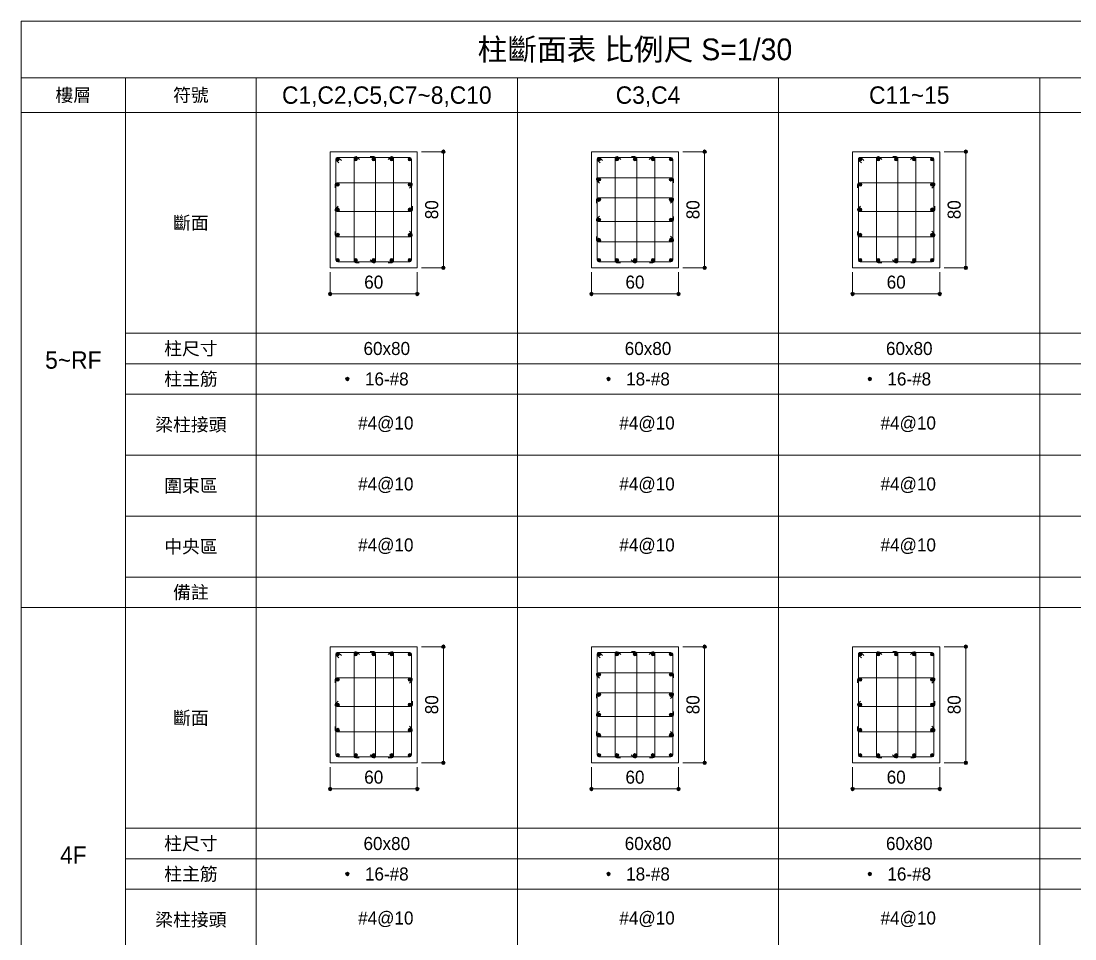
# Model space of a CAD drawing. Header units: millimetres. Extents: x 0 to 4841, y 0 to 7079.
# Drawn here: x 0 to 2421, y 4924 to 7032 of the extents above; entities that cross this region are included whole.
import ezdxf
from ezdxf.enums import TextEntityAlignment as Align

# ---------------------------------------------------------------- set-up
doc = ezdxf.new("R2010")
doc.units = ezdxf.units.MM
for name, color, linetype, lineweight in [('101', 1, 'Continuous', 0), ('26', 1, 'Continuous', 15), ('27', 3, 'Continuous', 15), ('DIM', 7, 'Continuous', 15), ('FL', 4, 'Continuous', 0), ('MAIN', 2, 'Continuous', 15), ('MAINBAR', 2, 'Continuous', 0), ('SECTTXT', 2, 'Continuous', 0), ('STIRRUP', 2, 'Continuous', 15), ('SYMBOL', 7, 'Continuous', 0), ('TEXT', 2, 'Continuous', 0), ('TIES', 3, 'Continuous', 0)]:
    doc.layers.add(name, color=color, linetype=linetype, lineweight=lineweight)
doc.styles.add('圖名', font='', dxfattribs={"height": 50})
doc.styles.add('斷面標註30', font='', dxfattribs={"height": 30})
doc.styles.add('構件符號', font='', dxfattribs={"height": 40})
doc.styles.add('樓層符號', font='', dxfattribs={"height": 40})
doc.styles.add('項目欄', font='', dxfattribs={"height": 30})
doc.styles.get('圖名').set_extended_font_data('新細明體')
doc.styles.get('斷面標註30').set_extended_font_data('新細明體')
doc.styles.get('構件符號').set_extended_font_data('新細明體')
doc.styles.get('樓層符號').set_extended_font_data('新細明體')
doc.styles.get('項目欄').set_extended_font_data('新細明體')

# ---------------------------------------------------------------- blocks, each defined once
blk = doc.blocks.new('VDDIM_CIRCLE')
h = blk.add_hatch(color=256)
edge = h.paths.add_edge_path()
edge.add_arc((0, 0), 0.5, 0, 180)
edge.add_arc((0, 0), 0.5, 180, 360)
h = blk.add_hatch(color=256)
edge = h.paths.add_edge_path()
edge.add_arc((0, 0), 0.5, 0, 180)
edge.add_arc((0, 0), 0.5, 180, 360)
blk.add_line((-0.5, 0), (-1, 0))
blk.add_line((-0.5, 0), (-1, 0))
blk.add_circle((0, 0), 0.5)
blk.add_circle((0, 0), 0.5)

msp = doc.modelspace()

# ---------------------------------------------------------------- hatches: boundary and pattern name
at = {"layer": 'MAIN'}
h = msp.add_hatch(color=256, dxfattribs=at)
edge = h.paths.add_edge_path()
edge.add_arc((727.3, 6714.7), 4, 0, 180)
edge.add_arc((727.3, 6714.7), 4, 180, 360)
h = msp.add_hatch(color=256, dxfattribs=at)
edge = h.paths.add_edge_path()
edge.add_arc((768.7, 6714.7), 4, 0, 180)
edge.add_arc((768.7, 6714.7), 4, 180, 360)
h = msp.add_hatch(color=256, dxfattribs=at)
edge = h.paths.add_edge_path()
edge.add_arc((810, 6714.7), 4, 0, 180)
edge.add_arc((810, 6714.7), 4, 180, 360)
h = msp.add_hatch(color=256, dxfattribs=at)
edge = h.paths.add_edge_path()
edge.add_arc((851.3, 6714.7), 4, 0, 180)
edge.add_arc((851.3, 6714.7), 4, 180, 360)
h = msp.add_hatch(color=256, dxfattribs=at)
edge = h.paths.add_edge_path()
edge.add_arc((892.7, 6714.7), 4, 0, 180)
edge.add_arc((892.7, 6714.7), 4, 180, 360)
h = msp.add_hatch(color=256, dxfattribs=at)
edge = h.paths.add_edge_path()
edge.add_arc((1327.3, 6714.7), 4, 0, 180)
edge.add_arc((1327.3, 6714.7), 4, 180, 360)
h = msp.add_hatch(color=256, dxfattribs=at)
edge = h.paths.add_edge_path()
edge.add_arc((1368.7, 6714.7), 4, 0, 180)
edge.add_arc((1368.7, 6714.7), 4, 180, 360)
h = msp.add_hatch(color=256, dxfattribs=at)
edge = h.paths.add_edge_path()
edge.add_arc((1410, 6714.7), 4, 0, 180)
edge.add_arc((1410, 6714.7), 4, 180, 360)
h = msp.add_hatch(color=256, dxfattribs=at)
edge = h.paths.add_edge_path()
edge.add_arc((1451.3, 6714.7), 4, 0, 180)
edge.add_arc((1451.3, 6714.7), 4, 180, 360)
h = msp.add_hatch(color=256, dxfattribs=at)
edge = h.paths.add_edge_path()
edge.add_arc((1492.7, 6714.7), 4, 0, 180)
edge.add_arc((1492.7, 6714.7), 4, 180, 360)
h = msp.add_hatch(color=256, dxfattribs=at)
edge = h.paths.add_edge_path()
edge.add_arc((1927.3, 6714.7), 4, 0, 180)
edge.add_arc((1927.3, 6714.7), 4, 180, 360)
h = msp.add_hatch(color=256, dxfattribs=at)
edge = h.paths.add_edge_path()
edge.add_arc((1968.7, 6714.7), 4, 0, 180)
edge.add_arc((1968.7, 6714.7), 4, 180, 360)
h = msp.add_hatch(color=256, dxfattribs=at)
edge = h.paths.add_edge_path()
edge.add_arc((2010, 6714.7), 4, 0, 180)
edge.add_arc((2010, 6714.7), 4, 180, 360)
h = msp.add_hatch(color=256, dxfattribs=at)
edge = h.paths.add_edge_path()
edge.add_arc((2051.3, 6714.7), 4, 0, 180)
edge.add_arc((2051.3, 6714.7), 4, 180, 360)
h = msp.add_hatch(color=256, dxfattribs=at)
edge = h.paths.add_edge_path()
edge.add_arc((2092.7, 6714.7), 4, 0, 180)
edge.add_arc((2092.7, 6714.7), 4, 180, 360)
h = msp.add_hatch(color=256, dxfattribs=at)
edge = h.paths.add_edge_path()
edge.add_arc((727.3, 6656.7), 4, 0, 180)
edge.add_arc((727.3, 6656.7), 4, 180, 360)
h = msp.add_hatch(color=256, dxfattribs=at)
edge = h.paths.add_edge_path()
edge.add_arc((892.7, 6656.7), 4, 0, 180)
edge.add_arc((892.7, 6656.7), 4, 180, 360)
h = msp.add_hatch(color=256, dxfattribs=at)
edge = h.paths.add_edge_path()
edge.add_arc((1327.3, 6668.3), 4, 0, 180)
edge.add_arc((1327.3, 6668.3), 4, 180, 360)
h = msp.add_hatch(color=256, dxfattribs=at)
edge = h.paths.add_edge_path()
edge.add_arc((1492.7, 6668.3), 4, 0, 180)
edge.add_arc((1492.7, 6668.3), 4, 180, 360)
h = msp.add_hatch(color=256, dxfattribs=at)
edge = h.paths.add_edge_path()
edge.add_arc((1927.3, 6656.7), 4, 0, 180)
edge.add_arc((1927.3, 6656.7), 4, 180, 360)
h = msp.add_hatch(color=256, dxfattribs=at)
edge = h.paths.add_edge_path()
edge.add_arc((2092.7, 6656.7), 4, 0, 180)
edge.add_arc((2092.7, 6656.7), 4, 180, 360)
h = msp.add_hatch(color=256, dxfattribs=at)
edge = h.paths.add_edge_path()
edge.add_arc((1327.3, 6621.9), 4, 0, 180)
edge.add_arc((1327.3, 6621.9), 4, 180, 360)
h = msp.add_hatch(color=256, dxfattribs=at)
edge = h.paths.add_edge_path()
edge.add_arc((1492.7, 6621.9), 4, 0, 180)
edge.add_arc((1492.7, 6621.9), 4, 180, 360)
h = msp.add_hatch(color=256, dxfattribs=at)
edge = h.paths.add_edge_path()
edge.add_arc((727.3, 6598.7), 4, 0, 180)
edge.add_arc((727.3, 6598.7), 4, 180, 360)
h = msp.add_hatch(color=256, dxfattribs=at)
edge = h.paths.add_edge_path()
edge.add_arc((892.7, 6598.7), 4, 0, 180)
edge.add_arc((892.7, 6598.7), 4, 180, 360)
h = msp.add_hatch(color=256, dxfattribs=at)
edge = h.paths.add_edge_path()
edge.add_arc((1927.3, 6598.7), 4, 0, 180)
edge.add_arc((1927.3, 6598.7), 4, 180, 360)
h = msp.add_hatch(color=256, dxfattribs=at)
edge = h.paths.add_edge_path()
edge.add_arc((2092.7, 6598.7), 4, 0, 180)
edge.add_arc((2092.7, 6598.7), 4, 180, 360)
h = msp.add_hatch(color=256, dxfattribs=at)
edge = h.paths.add_edge_path()
edge.add_arc((1327.3, 6575.5), 4, 0, 180)
edge.add_arc((1327.3, 6575.5), 4, 180, 360)
h = msp.add_hatch(color=256, dxfattribs=at)
edge = h.paths.add_edge_path()
edge.add_arc((1492.7, 6575.5), 4, 0, 180)
edge.add_arc((1492.7, 6575.5), 4, 180, 360)
h = msp.add_hatch(color=256, dxfattribs=at)
edge = h.paths.add_edge_path()
edge.add_arc((727.3, 6540.7), 4, 0, 180)
edge.add_arc((727.3, 6540.7), 4, 180, 360)
h = msp.add_hatch(color=256, dxfattribs=at)
edge = h.paths.add_edge_path()
edge.add_arc((892.7, 6540.7), 4, 0, 180)
edge.add_arc((892.7, 6540.7), 4, 180, 360)
h = msp.add_hatch(color=256, dxfattribs=at)
edge = h.paths.add_edge_path()
edge.add_arc((1927.3, 6540.7), 4, 0, 180)
edge.add_arc((1927.3, 6540.7), 4, 180, 360)
h = msp.add_hatch(color=256, dxfattribs=at)
edge = h.paths.add_edge_path()
edge.add_arc((2092.7, 6540.7), 4, 0, 180)
edge.add_arc((2092.7, 6540.7), 4, 180, 360)
h = msp.add_hatch(color=256, dxfattribs=at)
edge = h.paths.add_edge_path()
edge.add_arc((1327.3, 6529.1), 4, 0, 180)
edge.add_arc((1327.3, 6529.1), 4, 180, 360)
h = msp.add_hatch(color=256, dxfattribs=at)
edge = h.paths.add_edge_path()
edge.add_arc((1492.7, 6529.1), 4, 0, 180)
edge.add_arc((1492.7, 6529.1), 4, 180, 360)
h = msp.add_hatch(color=256, dxfattribs=at)
edge = h.paths.add_edge_path()
edge.add_arc((727.3, 6482.7), 4, 0, 180)
edge.add_arc((727.3, 6482.7), 4, 180, 360)
h = msp.add_hatch(color=256, dxfattribs=at)
edge = h.paths.add_edge_path()
edge.add_arc((768.7, 6482.7), 4, 0, 180)
edge.add_arc((768.7, 6482.7), 4, 180, 360)
h = msp.add_hatch(color=256, dxfattribs=at)
edge = h.paths.add_edge_path()
edge.add_arc((810, 6482.7), 4, 0, 180)
edge.add_arc((810, 6482.7), 4, 180, 360)
h = msp.add_hatch(color=256, dxfattribs=at)
edge = h.paths.add_edge_path()
edge.add_arc((851.3, 6482.7), 4, 0, 180)
edge.add_arc((851.3, 6482.7), 4, 180, 360)
h = msp.add_hatch(color=256, dxfattribs=at)
edge = h.paths.add_edge_path()
edge.add_arc((892.7, 6482.7), 4, 0, 180)
edge.add_arc((892.7, 6482.7), 4, 180, 360)
h = msp.add_hatch(color=256, dxfattribs=at)
edge = h.paths.add_edge_path()
edge.add_arc((1327.3, 6482.7), 4, 0, 180)
edge.add_arc((1327.3, 6482.7), 4, 180, 360)
h = msp.add_hatch(color=256, dxfattribs=at)
edge = h.paths.add_edge_path()
edge.add_arc((1327.3, 6482.7), 4, 0, 180)
edge.add_arc((1327.3, 6482.7), 4, 180, 360)
h = msp.add_hatch(color=256, dxfattribs=at)
edge = h.paths.add_edge_path()
edge.add_arc((1368.7, 6482.7), 4, 0, 180)
edge.add_arc((1368.7, 6482.7), 4, 180, 360)
h = msp.add_hatch(color=256, dxfattribs=at)
edge = h.paths.add_edge_path()
edge.add_arc((1368.7, 6482.7), 4, 0, 180)
edge.add_arc((1368.7, 6482.7), 4, 180, 360)
h = msp.add_hatch(color=256, dxfattribs=at)
edge = h.paths.add_edge_path()
edge.add_arc((1410, 6482.7), 4, 0, 180)
edge.add_arc((1410, 6482.7), 4, 180, 360)
h = msp.add_hatch(color=256, dxfattribs=at)
edge = h.paths.add_edge_path()
edge.add_arc((1410, 6482.7), 4, 0, 180)
edge.add_arc((1410, 6482.7), 4, 180, 360)
h = msp.add_hatch(color=256, dxfattribs=at)
edge = h.paths.add_edge_path()
edge.add_arc((1451.3, 6482.7), 4, 0, 180)
edge.add_arc((1451.3, 6482.7), 4, 180, 360)
h = msp.add_hatch(color=256, dxfattribs=at)
edge = h.paths.add_edge_path()
edge.add_arc((1451.3, 6482.7), 4, 0, 180)
edge.add_arc((1451.3, 6482.7), 4, 180, 360)
h = msp.add_hatch(color=256, dxfattribs=at)
edge = h.paths.add_edge_path()
edge.add_arc((1492.7, 6482.7), 4, 0, 180)
edge.add_arc((1492.7, 6482.7), 4, 180, 360)
h = msp.add_hatch(color=256, dxfattribs=at)
edge = h.paths.add_edge_path()
edge.add_arc((1492.7, 6482.7), 4, 0, 180)
edge.add_arc((1492.7, 6482.7), 4, 180, 360)
h = msp.add_hatch(color=256, dxfattribs=at)
edge = h.paths.add_edge_path()
edge.add_arc((1927.3, 6482.7), 4, 0, 180)
edge.add_arc((1927.3, 6482.7), 4, 180, 360)
h = msp.add_hatch(color=256, dxfattribs=at)
edge = h.paths.add_edge_path()
edge.add_arc((1968.7, 6482.7), 4, 0, 180)
edge.add_arc((1968.7, 6482.7), 4, 180, 360)
h = msp.add_hatch(color=256, dxfattribs=at)
edge = h.paths.add_edge_path()
edge.add_arc((2010, 6482.7), 4, 0, 180)
edge.add_arc((2010, 6482.7), 4, 180, 360)
h = msp.add_hatch(color=256, dxfattribs=at)
edge = h.paths.add_edge_path()
edge.add_arc((2051.3, 6482.7), 4, 0, 180)
edge.add_arc((2051.3, 6482.7), 4, 180, 360)
h = msp.add_hatch(color=256, dxfattribs=at)
edge = h.paths.add_edge_path()
edge.add_arc((2092.7, 6482.7), 4, 0, 180)
edge.add_arc((2092.7, 6482.7), 4, 180, 360)
h = msp.add_hatch(color=256, dxfattribs=at)
edge = h.paths.add_edge_path()
edge.add_arc((749.4, 6210), 4, 0, 180)
edge.add_arc((749.4, 6210), 4, 180, 360)
h = msp.add_hatch(color=256, dxfattribs=at)
edge = h.paths.add_edge_path()
edge.add_arc((1349.4, 6210), 4, 0, 180)
edge.add_arc((1349.4, 6210), 4, 180, 360)
h = msp.add_hatch(color=256, dxfattribs=at)
edge = h.paths.add_edge_path()
edge.add_arc((1949.4, 6210), 4, 0, 180)
edge.add_arc((1949.4, 6210), 4, 180, 360)
h = msp.add_hatch(color=256, dxfattribs=at)
edge = h.paths.add_edge_path()
edge.add_arc((727.3, 5577.7), 4, 0, 180)
edge.add_arc((727.3, 5577.7), 4, 180, 360)
h = msp.add_hatch(color=256, dxfattribs=at)
edge = h.paths.add_edge_path()
edge.add_arc((768.7, 5577.7), 4, 0, 180)
edge.add_arc((768.7, 5577.7), 4, 180, 360)
h = msp.add_hatch(color=256, dxfattribs=at)
edge = h.paths.add_edge_path()
edge.add_arc((810, 5577.7), 4, 0, 180)
edge.add_arc((810, 5577.7), 4, 180, 360)
h = msp.add_hatch(color=256, dxfattribs=at)
edge = h.paths.add_edge_path()
edge.add_arc((851.3, 5577.7), 4, 0, 180)
edge.add_arc((851.3, 5577.7), 4, 180, 360)
h = msp.add_hatch(color=256, dxfattribs=at)
edge = h.paths.add_edge_path()
edge.add_arc((892.7, 5577.7), 4, 0, 180)
edge.add_arc((892.7, 5577.7), 4, 180, 360)
h = msp.add_hatch(color=256, dxfattribs=at)
edge = h.paths.add_edge_path()
edge.add_arc((1327.3, 5577.7), 4, 0, 180)
edge.add_arc((1327.3, 5577.7), 4, 180, 360)
h = msp.add_hatch(color=256, dxfattribs=at)
edge = h.paths.add_edge_path()
edge.add_arc((1368.7, 5577.7), 4, 0, 180)
edge.add_arc((1368.7, 5577.7), 4, 180, 360)
h = msp.add_hatch(color=256, dxfattribs=at)
edge = h.paths.add_edge_path()
edge.add_arc((1410, 5577.7), 4, 0, 180)
edge.add_arc((1410, 5577.7), 4, 180, 360)
h = msp.add_hatch(color=256, dxfattribs=at)
edge = h.paths.add_edge_path()
edge.add_arc((1451.3, 5577.7), 4, 0, 180)
edge.add_arc((1451.3, 5577.7), 4, 180, 360)
h = msp.add_hatch(color=256, dxfattribs=at)
edge = h.paths.add_edge_path()
edge.add_arc((1492.7, 5577.7), 4, 0, 180)
edge.add_arc((1492.7, 5577.7), 4, 180, 360)
h = msp.add_hatch(color=256, dxfattribs=at)
edge = h.paths.add_edge_path()
edge.add_arc((1927.3, 5577.7), 4, 0, 180)
edge.add_arc((1927.3, 5577.7), 4, 180, 360)
h = msp.add_hatch(color=256, dxfattribs=at)
edge = h.paths.add_edge_path()
edge.add_arc((1968.7, 5577.7), 4, 0, 180)
edge.add_arc((1968.7, 5577.7), 4, 180, 360)
h = msp.add_hatch(color=256, dxfattribs=at)
edge = h.paths.add_edge_path()
edge.add_arc((2010, 5577.7), 4, 0, 180)
edge.add_arc((2010, 5577.7), 4, 180, 360)
h = msp.add_hatch(color=256, dxfattribs=at)
edge = h.paths.add_edge_path()
edge.add_arc((2051.3, 5577.7), 4, 0, 180)
edge.add_arc((2051.3, 5577.7), 4, 180, 360)
h = msp.add_hatch(color=256, dxfattribs=at)
edge = h.paths.add_edge_path()
edge.add_arc((2092.7, 5577.7), 4, 0, 180)
edge.add_arc((2092.7, 5577.7), 4, 180, 360)
h = msp.add_hatch(color=256, dxfattribs=at)
edge = h.paths.add_edge_path()
edge.add_arc((727.3, 5519.7), 4, 0, 180)
edge.add_arc((727.3, 5519.7), 4, 180, 360)
h = msp.add_hatch(color=256, dxfattribs=at)
edge = h.paths.add_edge_path()
edge.add_arc((892.7, 5519.7), 4, 0, 180)
edge.add_arc((892.7, 5519.7), 4, 180, 360)
h = msp.add_hatch(color=256, dxfattribs=at)
edge = h.paths.add_edge_path()
edge.add_arc((1327.3, 5531.3), 4, 0, 180)
edge.add_arc((1327.3, 5531.3), 4, 180, 360)
h = msp.add_hatch(color=256, dxfattribs=at)
edge = h.paths.add_edge_path()
edge.add_arc((1492.7, 5531.3), 4, 0, 180)
edge.add_arc((1492.7, 5531.3), 4, 180, 360)
h = msp.add_hatch(color=256, dxfattribs=at)
edge = h.paths.add_edge_path()
edge.add_arc((1927.3, 5519.7), 4, 0, 180)
edge.add_arc((1927.3, 5519.7), 4, 180, 360)
h = msp.add_hatch(color=256, dxfattribs=at)
edge = h.paths.add_edge_path()
edge.add_arc((2092.7, 5519.7), 4, 0, 180)
edge.add_arc((2092.7, 5519.7), 4, 180, 360)
h = msp.add_hatch(color=256, dxfattribs=at)
edge = h.paths.add_edge_path()
edge.add_arc((1327.3, 5484.9), 4, 0, 180)
edge.add_arc((1327.3, 5484.9), 4, 180, 360)
h = msp.add_hatch(color=256, dxfattribs=at)
edge = h.paths.add_edge_path()
edge.add_arc((1492.7, 5484.9), 4, 0, 180)
edge.add_arc((1492.7, 5484.9), 4, 180, 360)
h = msp.add_hatch(color=256, dxfattribs=at)
edge = h.paths.add_edge_path()
edge.add_arc((727.3, 5461.7), 4, 0, 180)
edge.add_arc((727.3, 5461.7), 4, 180, 360)
h = msp.add_hatch(color=256, dxfattribs=at)
edge = h.paths.add_edge_path()
edge.add_arc((892.7, 5461.7), 4, 0, 180)
edge.add_arc((892.7, 5461.7), 4, 180, 360)
h = msp.add_hatch(color=256, dxfattribs=at)
edge = h.paths.add_edge_path()
edge.add_arc((1927.3, 5461.7), 4, 0, 180)
edge.add_arc((1927.3, 5461.7), 4, 180, 360)
h = msp.add_hatch(color=256, dxfattribs=at)
edge = h.paths.add_edge_path()
edge.add_arc((2092.7, 5461.7), 4, 0, 180)
edge.add_arc((2092.7, 5461.7), 4, 180, 360)
h = msp.add_hatch(color=256, dxfattribs=at)
edge = h.paths.add_edge_path()
edge.add_arc((1327.3, 5438.5), 4, 0, 180)
edge.add_arc((1327.3, 5438.5), 4, 180, 360)
h = msp.add_hatch(color=256, dxfattribs=at)
edge = h.paths.add_edge_path()
edge.add_arc((1492.7, 5438.5), 4, 0, 180)
edge.add_arc((1492.7, 5438.5), 4, 180, 360)
h = msp.add_hatch(color=256, dxfattribs=at)
edge = h.paths.add_edge_path()
edge.add_arc((727.3, 5403.7), 4, 0, 180)
edge.add_arc((727.3, 5403.7), 4, 180, 360)
h = msp.add_hatch(color=256, dxfattribs=at)
edge = h.paths.add_edge_path()
edge.add_arc((892.7, 5403.7), 4, 0, 180)
edge.add_arc((892.7, 5403.7), 4, 180, 360)
h = msp.add_hatch(color=256, dxfattribs=at)
edge = h.paths.add_edge_path()
edge.add_arc((1927.3, 5403.7), 4, 0, 180)
edge.add_arc((1927.3, 5403.7), 4, 180, 360)
h = msp.add_hatch(color=256, dxfattribs=at)
edge = h.paths.add_edge_path()
edge.add_arc((2092.7, 5403.7), 4, 0, 180)
edge.add_arc((2092.7, 5403.7), 4, 180, 360)
h = msp.add_hatch(color=256, dxfattribs=at)
edge = h.paths.add_edge_path()
edge.add_arc((1327.3, 5392.1), 4, 0, 180)
edge.add_arc((1327.3, 5392.1), 4, 180, 360)
h = msp.add_hatch(color=256, dxfattribs=at)
edge = h.paths.add_edge_path()
edge.add_arc((1492.7, 5392.1), 4, 0, 180)
edge.add_arc((1492.7, 5392.1), 4, 180, 360)
h = msp.add_hatch(color=256, dxfattribs=at)
edge = h.paths.add_edge_path()
edge.add_arc((727.3, 5345.7), 4, 0, 180)
edge.add_arc((727.3, 5345.7), 4, 180, 360)
h = msp.add_hatch(color=256, dxfattribs=at)
edge = h.paths.add_edge_path()
edge.add_arc((768.7, 5345.7), 4, 0, 180)
edge.add_arc((768.7, 5345.7), 4, 180, 360)
h = msp.add_hatch(color=256, dxfattribs=at)
edge = h.paths.add_edge_path()
edge.add_arc((810, 5345.7), 4, 0, 180)
edge.add_arc((810, 5345.7), 4, 180, 360)
h = msp.add_hatch(color=256, dxfattribs=at)
edge = h.paths.add_edge_path()
edge.add_arc((851.3, 5345.7), 4, 0, 180)
edge.add_arc((851.3, 5345.7), 4, 180, 360)
h = msp.add_hatch(color=256, dxfattribs=at)
edge = h.paths.add_edge_path()
edge.add_arc((892.7, 5345.7), 4, 0, 180)
edge.add_arc((892.7, 5345.7), 4, 180, 360)
h = msp.add_hatch(color=256, dxfattribs=at)
edge = h.paths.add_edge_path()
edge.add_arc((1327.3, 5345.7), 4, 0, 180)
edge.add_arc((1327.3, 5345.7), 4, 180, 360)
h = msp.add_hatch(color=256, dxfattribs=at)
edge = h.paths.add_edge_path()
edge.add_arc((1327.3, 5345.7), 4, 0, 180)
edge.add_arc((1327.3, 5345.7), 4, 180, 360)
h = msp.add_hatch(color=256, dxfattribs=at)
edge = h.paths.add_edge_path()
edge.add_arc((1368.7, 5345.7), 4, 0, 180)
edge.add_arc((1368.7, 5345.7), 4, 180, 360)
h = msp.add_hatch(color=256, dxfattribs=at)
edge = h.paths.add_edge_path()
edge.add_arc((1368.7, 5345.7), 4, 0, 180)
edge.add_arc((1368.7, 5345.7), 4, 180, 360)
h = msp.add_hatch(color=256, dxfattribs=at)
edge = h.paths.add_edge_path()
edge.add_arc((1410, 5345.7), 4, 0, 180)
edge.add_arc((1410, 5345.7), 4, 180, 360)
h = msp.add_hatch(color=256, dxfattribs=at)
edge = h.paths.add_edge_path()
edge.add_arc((1410, 5345.7), 4, 0, 180)
edge.add_arc((1410, 5345.7), 4, 180, 360)
h = msp.add_hatch(color=256, dxfattribs=at)
edge = h.paths.add_edge_path()
edge.add_arc((1451.3, 5345.7), 4, 0, 180)
edge.add_arc((1451.3, 5345.7), 4, 180, 360)
h = msp.add_hatch(color=256, dxfattribs=at)
edge = h.paths.add_edge_path()
edge.add_arc((1451.3, 5345.7), 4, 0, 180)
edge.add_arc((1451.3, 5345.7), 4, 180, 360)
h = msp.add_hatch(color=256, dxfattribs=at)
edge = h.paths.add_edge_path()
edge.add_arc((1492.7, 5345.7), 4, 0, 180)
edge.add_arc((1492.7, 5345.7), 4, 180, 360)
h = msp.add_hatch(color=256, dxfattribs=at)
edge = h.paths.add_edge_path()
edge.add_arc((1492.7, 5345.7), 4, 0, 180)
edge.add_arc((1492.7, 5345.7), 4, 180, 360)
h = msp.add_hatch(color=256, dxfattribs=at)
edge = h.paths.add_edge_path()
edge.add_arc((1927.3, 5345.7), 4, 0, 180)
edge.add_arc((1927.3, 5345.7), 4, 180, 360)
h = msp.add_hatch(color=256, dxfattribs=at)
edge = h.paths.add_edge_path()
edge.add_arc((1968.7, 5345.7), 4, 0, 180)
edge.add_arc((1968.7, 5345.7), 4, 180, 360)
h = msp.add_hatch(color=256, dxfattribs=at)
edge = h.paths.add_edge_path()
edge.add_arc((2010, 5345.7), 4, 0, 180)
edge.add_arc((2010, 5345.7), 4, 180, 360)
h = msp.add_hatch(color=256, dxfattribs=at)
edge = h.paths.add_edge_path()
edge.add_arc((2051.3, 5345.7), 4, 0, 180)
edge.add_arc((2051.3, 5345.7), 4, 180, 360)
h = msp.add_hatch(color=256, dxfattribs=at)
edge = h.paths.add_edge_path()
edge.add_arc((2092.7, 5345.7), 4, 0, 180)
edge.add_arc((2092.7, 5345.7), 4, 180, 360)
h = msp.add_hatch(color=256, dxfattribs=at)
edge = h.paths.add_edge_path()
edge.add_arc((749.4, 5073), 4, 0, 180)
edge.add_arc((749.4, 5073), 4, 180, 360)
h = msp.add_hatch(color=256, dxfattribs=at)
edge = h.paths.add_edge_path()
edge.add_arc((1349.4, 5073), 4, 0, 180)
edge.add_arc((1349.4, 5073), 4, 180, 360)
h = msp.add_hatch(color=256, dxfattribs=at)
edge = h.paths.add_edge_path()
edge.add_arc((1949.4, 5073), 4, 0, 180)
edge.add_arc((1949.4, 5073), 4, 180, 360)

# ---------------------------------------------------------------- linework, layer by layer
at = {"layer": '26'}
for p, q in [((3540, 7032), (0, 7032)), ((0, 7032), (0, 6902)), ((0, 6902), (3540, 6902)), ((240, 6902), (0, 6902)), ((0, 6902), (0, 5685)), ((540, 6902), (240, 6902)), ((240, 6902), (240, 5685)), ((240, 5685), (240, 6902)), ((540, 5685), (540, 6902)), ((1140, 6902), (540, 6902)), ((540, 6902), (540, 5685)), ((1740, 6902), (1140, 6902)), ((1140, 6902), (1140, 5685)), ((1140, 5685), (1140, 6902)), ((2340, 6902), (1740, 6902)), ((1740, 6902), (1740, 5685)), ((1740, 5685), (1740, 6902)), ((2340, 5685), (2340, 6902)), ((2940, 6902), (2340, 6902)), ((2340, 6902), (2340, 5685)), ((0, 6822), (240, 6822)), ((240, 6822), (540, 6822)), ((540, 6822), (1140, 6822)), ((1140, 6822), (1740, 6822)), ((1740, 6822), (2340, 6822)), ((2340, 6822), (2940, 6822)), ((240, 6315), (540, 6315)), ((540, 6315), (1140, 6315)), ((1140, 6315), (1740, 6315)), ((1740, 6315), (2340, 6315)), ((2340, 6315), (2940, 6315)), ((240, 6245), (540, 6245)), ((540, 6245), (1140, 6245)), ((1140, 6245), (1740, 6245)), ((1740, 6245), (2340, 6245)), ((2340, 6245), (2940, 6245)), ((240, 6175), (540, 6175)), ((540, 6175), (1140, 6175)), ((1140, 6175), (1740, 6175)), ((1740, 6175), (2340, 6175)), ((2340, 6175), (2940, 6175)), ((240, 6035), (540, 6035)), ((540, 6035), (1140, 6035)), ((1140, 6035), (1740, 6035)), ((1740, 6035), (2340, 6035)), ((2340, 6035), (2940, 6035)), ((240, 5895), (540, 5895)), ((540, 5895), (1140, 5895)), ((1140, 5895), (1740, 5895)), ((1740, 5895), (2340, 5895)), ((2340, 5895), (2940, 5895)), ((240, 5755), (540, 5755)), ((540, 5755), (1140, 5755)), ((1140, 5755), (1740, 5755)), ((1740, 5755), (2340, 5755)), ((2340, 5755), (2940, 5755)), ((0, 5685), (240, 5685)), ((240, 5685), (0, 5685)), ((0, 5685), (0, 4548)), ((240, 5685), (540, 5685)), ((240, 4548), (240, 5685)), ((540, 5685), (240, 5685)), ((240, 5685), (240, 4548)), ((540, 5685), (1140, 5685)), ((540, 4548), (540, 5685)), ((1140, 5685), (540, 5685)), ((540, 5685), (540, 4548)), ((1140, 5685), (1740, 5685)), ((1740, 5685), (1140, 5685)), ((1140, 5685), (1140, 4548)), ((1140, 4548), (1140, 5685)), ((2340, 5685), (1740, 5685)), ((1740, 5685), (1740, 4548)), ((1740, 5685), (2340, 5685)), ((1740, 4548), (1740, 5685)), ((2340, 4548), (2340, 5685)), ((2340, 5685), (2940, 5685)), ((2940, 5685), (2340, 5685)), ((2340, 5685), (2340, 4548)), ((240, 5178), (540, 5178)), ((540, 5178), (1140, 5178)), ((1140, 5178), (1740, 5178)), ((1740, 5178), (2340, 5178)), ((2340, 5178), (2940, 5178)), ((240, 5108), (540, 5108)), ((540, 5108), (1140, 5108)), ((1140, 5108), (1740, 5108)), ((1740, 5108), (2340, 5108)), ((2340, 5108), (2940, 5108)), ((240, 5038), (540, 5038)), ((540, 5038), (1140, 5038)), ((1140, 5038), (1740, 5038)), ((1740, 5038), (2340, 5038)), ((2340, 5038), (2940, 5038))]:
    msp.add_line(p, q, dxfattribs=at)
at = {"layer": '27'}
for p, q in [((710, 6465.3), (710, 6732)), ((710, 6732), (910, 6732)), ((910, 6732), (910, 6465.3)), ((1310, 6465.3), (1310, 6732)), ((1310, 6732), (1510, 6732)), ((1510, 6732), (1510, 6465.3)), ((1910, 6465.3), (1910, 6732)), ((1910, 6732), (2110, 6732)), ((2110, 6732), (2110, 6465.3)), ((910, 6465.3), (710, 6465.3)), ((1510, 6465.3), (1310, 6465.3)), ((2110, 6465.3), (1910, 6465.3)), ((710, 5328.3), (710, 5595)), ((710, 5595), (910, 5595)), ((910, 5595), (910, 5328.3)), ((1310, 5328.3), (1310, 5595)), ((1310, 5595), (1510, 5595)), ((1510, 5595), (1510, 5328.3)), ((1910, 5328.3), (1910, 5595)), ((1910, 5595), (2110, 5595)), ((2110, 5595), (2110, 5328.3)), ((910, 5328.3), (710, 5328.3)), ((1510, 5328.3), (1310, 5328.3)), ((2110, 5328.3), (1910, 5328.3))]:
    msp.add_line(p, q, dxfattribs=at)
at = {"layer": 'DIM'}
for p, q in [((920, 6732), (970, 6732)), ((1520, 6732), (1570, 6732)), ((2120, 6732), (2170, 6732)), ((970, 6724), (970, 6473.3)), ((1570, 6724), (1570, 6473.3)), ((2170, 6724), (2170, 6473.3)), ((920, 6465.3), (970, 6465.3)), ((1520, 6465.3), (1570, 6465.3)), ((2120, 6465.3), (2170, 6465.3)), ((710, 6455.3), (710, 6405.3)), ((910, 6455.3), (910, 6405.3)), ((1310, 6455.3), (1310, 6405.3)), ((1510, 6455.3), (1510, 6405.3)), ((1910, 6455.3), (1910, 6405.3)), ((2110, 6455.3), (2110, 6405.3)), ((718, 6405.3), (902, 6405.3)), ((1318, 6405.3), (1502, 6405.3)), ((1918, 6405.3), (2102, 6405.3)), ((920, 5595), (970, 5595)), ((1520, 5595), (1570, 5595)), ((2120, 5595), (2170, 5595)), ((970, 5587), (970, 5336.3)), ((1570, 5587), (1570, 5336.3)), ((2170, 5587), (2170, 5336.3)), ((920, 5328.3), (970, 5328.3)), ((1520, 5328.3), (1570, 5328.3)), ((2120, 5328.3), (2170, 5328.3)), ((710, 5318.3), (710, 5268.3)), ((910, 5318.3), (910, 5268.3)), ((1310, 5318.3), (1310, 5268.3)), ((1510, 5318.3), (1510, 5268.3)), ((1910, 5318.3), (1910, 5268.3)), ((2110, 5318.3), (2110, 5268.3)), ((718, 5268.3), (902, 5268.3)), ((1318, 5268.3), (1502, 5268.3)), ((1918, 5268.3), (2102, 5268.3))]:
    msp.add_line(p, q, dxfattribs=at)
at = {"layer": 'MAIN'}
for centre in [(727.3, 6714.7), (768.7, 6714.7), (810, 6714.7), (851.3, 6714.7), (892.7, 6714.7), (1327.3, 6714.7), (1368.7, 6714.7), (1410, 6714.7), (1451.3, 6714.7), (1492.7, 6714.7), (1927.3, 6714.7), (1968.7, 6714.7), (2010, 6714.7), (2051.3, 6714.7), (2092.7, 6714.7), (727.3, 6656.7), (892.7, 6656.7), (1327.3, 6668.3), (1492.7, 6668.3), (1927.3, 6656.7), (2092.7, 6656.7), (1327.3, 6621.9), (1492.7, 6621.9), (727.3, 6598.7), (892.7, 6598.7), (1927.3, 6598.7), (2092.7, 6598.7), (1327.3, 6575.5), (1492.7, 6575.5), (727.3, 6540.7), (892.7, 6540.7), (1927.3, 6540.7), (2092.7, 6540.7), (1327.3, 6529.1), (1492.7, 6529.1), (727.3, 6482.7), (768.7, 6482.7), (810, 6482.7), (851.3, 6482.7), (892.7, 6482.7), (1327.3, 6482.7), (1327.3, 6482.7), (1368.7, 6482.7), (1368.7, 6482.7), (1410, 6482.7), (1410, 6482.7), (1451.3, 6482.7), (1451.3, 6482.7), (1492.7, 6482.7), (1492.7, 6482.7), (1927.3, 6482.7), (1968.7, 6482.7), (2010, 6482.7), (2051.3, 6482.7), (2092.7, 6482.7), (749.4, 6210), (1349.4, 6210), (1949.4, 6210), (727.3, 5577.7), (768.7, 5577.7), (810, 5577.7), (851.3, 5577.7), (892.7, 5577.7), (1327.3, 5577.7), (1368.7, 5577.7), (1410, 5577.7), (1451.3, 5577.7), (1492.7, 5577.7), (1927.3, 5577.7), (1968.7, 5577.7), (2010, 5577.7), (2051.3, 5577.7), (2092.7, 5577.7), (727.3, 5519.7), (892.7, 5519.7), (1327.3, 5531.3), (1492.7, 5531.3), (1927.3, 5519.7), (2092.7, 5519.7), (1327.3, 5484.9), (1492.7, 5484.9), (727.3, 5461.7), (892.7, 5461.7), (1927.3, 5461.7), (2092.7, 5461.7), (1327.3, 5438.5), (1492.7, 5438.5), (727.3, 5403.7), (892.7, 5403.7), (1927.3, 5403.7), (2092.7, 5403.7), (1327.3, 5392.1), (1492.7, 5392.1), (727.3, 5345.7), (768.7, 5345.7), (810, 5345.7), (851.3, 5345.7), (892.7, 5345.7), (1327.3, 5345.7), (1327.3, 5345.7), (1368.7, 5345.7), (1368.7, 5345.7), (1410, 5345.7), (1410, 5345.7), (1451.3, 5345.7), (1451.3, 5345.7), (1492.7, 5345.7), (1492.7, 5345.7), (1927.3, 5345.7), (1968.7, 5345.7), (2010, 5345.7), (2051.3, 5345.7), (2092.7, 5345.7), (749.4, 5073), (1349.4, 5073), (1949.4, 5073)]:
    msp.add_circle(centre, 4, dxfattribs=at)
at = {"layer": 'STIRRUP', "linetype": 'Continuous'}
for p, q in [((723.3, 6714.7), (723.3, 6482.7)), ((724.5, 6711.8), (730.2, 6706.2)), ((892.7, 6718.7), (727.3, 6718.7)), ((735.8, 6711.8), (730.2, 6717.5)), ((764.7, 6480.7), (764.7, 6716.7)), ((771.5, 6719.5), (777.2, 6713.8)), ((802, 6720.7), (810, 6720.7)), ((814, 6716.7), (814, 6480.7)), ((848.5, 6719.5), (842.8, 6713.8)), ((855.3, 6480.7), (855.3, 6716.7)), ((896.7, 6482.7), (896.7, 6714.7)), ((1323.3, 6714.7), (1323.3, 6482.7)), ((1324.5, 6711.8), (1330.2, 6706.2)), ((1492.7, 6718.7), (1327.3, 6718.7)), ((1335.8, 6711.8), (1330.2, 6717.5)), ((1364.7, 6480.7), (1364.7, 6716.7)), ((1371.5, 6719.5), (1377.2, 6713.8)), ((1402, 6720.7), (1410, 6720.7)), ((1414, 6716.7), (1414, 6480.7)), ((1448.5, 6719.5), (1442.8, 6713.8)), ((1455.3, 6480.7), (1455.3, 6716.7)), ((1496.7, 6482.7), (1496.7, 6714.7)), ((1923.3, 6714.7), (1923.3, 6482.7)), ((1924.5, 6711.8), (1930.2, 6706.2)), ((2092.7, 6718.7), (1927.3, 6718.7)), ((1935.8, 6711.8), (1930.2, 6717.5)), ((1964.7, 6480.7), (1964.7, 6716.7)), ((1971.5, 6719.5), (1977.2, 6713.8)), ((2002, 6720.7), (2010, 6720.7)), ((2014, 6716.7), (2014, 6480.7)), ((2048.5, 6719.5), (2042.8, 6713.8)), ((2055.3, 6480.7), (2055.3, 6716.7)), ((2096.7, 6482.7), (2096.7, 6714.7)), ((721.3, 6648.7), (721.3, 6656.7)), ((725.3, 6660.7), (894.7, 6660.7)), ((1322.5, 6665.4), (1328.2, 6659.8)), ((1494.7, 6672.3), (1325.3, 6672.3)), ((1498.7, 6660.3), (1498.7, 6668.3)), ((1921.3, 6648.7), (1921.3, 6656.7)), ((1925.3, 6660.7), (2094.7, 6660.7)), ((897.5, 6653.8), (891.8, 6648.2)), ((2097.5, 6653.8), (2091.8, 6648.2)), ((1321.3, 6613.9), (1321.3, 6621.9)), ((1325.3, 6625.9), (1494.7, 6625.9)), ((1497.5, 6619), (1491.8, 6613.4)), ((722.5, 6601.5), (728.2, 6607.2)), ((894.7, 6594.7), (725.3, 6594.7)), ((898.7, 6606.7), (898.7, 6598.7)), ((1322.5, 6578.3), (1328.2, 6584)), ((1922.5, 6601.5), (1928.2, 6607.2)), ((2094.7, 6594.7), (1925.3, 6594.7)), ((2098.7, 6606.7), (2098.7, 6598.7)), ((1494.7, 6571.5), (1325.3, 6571.5)), ((1498.7, 6583.5), (1498.7, 6575.5)), ((721.3, 6548.7), (721.3, 6540.7)), ((725.3, 6536.7), (894.7, 6536.7)), ((897.5, 6543.5), (891.8, 6549.2)), ((1321.3, 6537.1), (1321.3, 6529.1)), ((1497.5, 6531.9), (1491.8, 6537.6)), ((1921.3, 6548.7), (1921.3, 6540.7)), ((1925.3, 6536.7), (2094.7, 6536.7)), ((2097.5, 6543.5), (2091.8, 6549.2)), ((1325.3, 6525.1), (1494.7, 6525.1)), ((727.3, 6478.7), (892.7, 6478.7)), ((776.7, 6476.7), (768.7, 6476.7)), ((807.2, 6477.8), (801.5, 6483.5)), ((843.3, 6476.7), (851.3, 6476.7)), ((1327.3, 6478.7), (1492.7, 6478.7)), ((1376.7, 6476.7), (1368.7, 6476.7)), ((1407.2, 6477.8), (1401.5, 6483.5)), ((1443.3, 6476.7), (1451.3, 6476.7)), ((1927.3, 6478.7), (2092.7, 6478.7)), ((1976.7, 6476.7), (1968.7, 6476.7)), ((2007.2, 6477.8), (2001.5, 6483.5)), ((2043.3, 6476.7), (2051.3, 6476.7)), ((723.3, 5577.7), (723.3, 5345.7)), ((724.5, 5574.8), (730.2, 5569.2)), ((892.7, 5581.7), (727.3, 5581.7)), ((735.8, 5574.8), (730.2, 5580.5)), ((764.7, 5343.7), (764.7, 5579.7)), ((771.5, 5582.5), (777.2, 5576.8)), ((802, 5583.7), (810, 5583.7)), ((814, 5579.7), (814, 5343.7)), ((848.5, 5582.5), (842.8, 5576.8)), ((855.3, 5343.7), (855.3, 5579.7)), ((896.7, 5345.7), (896.7, 5577.7)), ((1323.3, 5577.7), (1323.3, 5345.7)), ((1324.5, 5574.8), (1330.2, 5569.2)), ((1492.7, 5581.7), (1327.3, 5581.7)), ((1335.8, 5574.8), (1330.2, 5580.5)), ((1364.7, 5343.7), (1364.7, 5579.7)), ((1371.5, 5582.5), (1377.2, 5576.8)), ((1402, 5583.7), (1410, 5583.7)), ((1414, 5579.7), (1414, 5343.7)), ((1448.5, 5582.5), (1442.8, 5576.8)), ((1455.3, 5343.7), (1455.3, 5579.7)), ((1496.7, 5345.7), (1496.7, 5577.7)), ((1923.3, 5577.7), (1923.3, 5345.7)), ((1924.5, 5574.8), (1930.2, 5569.2)), ((2092.7, 5581.7), (1927.3, 5581.7)), ((1935.8, 5574.8), (1930.2, 5580.5)), ((1964.7, 5343.7), (1964.7, 5579.7)), ((1971.5, 5582.5), (1977.2, 5576.8)), ((2002, 5583.7), (2010, 5583.7)), ((2014, 5579.7), (2014, 5343.7)), ((2048.5, 5582.5), (2042.8, 5576.8)), ((2055.3, 5343.7), (2055.3, 5579.7)), ((2096.7, 5345.7), (2096.7, 5577.7)), ((721.3, 5511.7), (721.3, 5519.7)), ((725.3, 5523.7), (894.7, 5523.7)), ((1322.5, 5528.4), (1328.2, 5522.8)), ((1494.7, 5535.3), (1325.3, 5535.3)), ((1498.7, 5523.3), (1498.7, 5531.3)), ((1921.3, 5511.7), (1921.3, 5519.7)), ((1925.3, 5523.7), (2094.7, 5523.7)), ((897.5, 5516.8), (891.8, 5511.2)), ((2097.5, 5516.8), (2091.8, 5511.2)), ((1321.3, 5476.9), (1321.3, 5484.9)), ((1325.3, 5488.9), (1494.7, 5488.9)), ((1497.5, 5482), (1491.8, 5476.4)), ((722.5, 5464.5), (728.2, 5470.2)), ((894.7, 5457.7), (725.3, 5457.7)), ((898.7, 5469.7), (898.7, 5461.7)), ((1322.5, 5441.3), (1328.2, 5447)), ((1498.7, 5446.5), (1498.7, 5438.5)), ((1922.5, 5464.5), (1928.2, 5470.2)), ((2094.7, 5457.7), (1925.3, 5457.7)), ((2098.7, 5469.7), (2098.7, 5461.7)), ((1494.7, 5434.5), (1325.3, 5434.5)), ((721.3, 5411.7), (721.3, 5403.7)), ((725.3, 5399.7), (894.7, 5399.7)), ((897.5, 5406.5), (891.8, 5412.2)), ((1321.3, 5400.1), (1321.3, 5392.1)), ((1497.5, 5394.9), (1491.8, 5400.6)), ((1921.3, 5411.7), (1921.3, 5403.7)), ((1925.3, 5399.7), (2094.7, 5399.7)), ((2097.5, 5406.5), (2091.8, 5412.2)), ((1325.3, 5388.1), (1494.7, 5388.1)), ((727.3, 5341.7), (892.7, 5341.7)), ((776.7, 5339.7), (768.7, 5339.7)), ((807.2, 5340.8), (801.5, 5346.5)), ((843.3, 5339.7), (851.3, 5339.7)), ((1327.3, 5341.7), (1492.7, 5341.7)), ((1376.7, 5339.7), (1368.7, 5339.7)), ((1407.2, 5340.8), (1401.5, 5346.5)), ((1443.3, 5339.7), (1451.3, 5339.7)), ((1927.3, 5341.7), (2092.7, 5341.7)), ((1976.7, 5339.7), (1968.7, 5339.7)), ((2007.2, 5340.8), (2001.5, 5346.5)), ((2043.3, 5339.7), (2051.3, 5339.7))]:
    msp.add_line(p, q, dxfattribs=at).dxf.unprotected_set("ltscale", 0)
for centre, start, end in [((727.3, 6714.7), 45, 180), ((727.3, 6714.7), 90, 225), ((768.7, 6716.7), 45, 180), ((810, 6716.7), 0, 90), ((851.3, 6716.7), 360, 135), ((892.7, 6714.7), 0, 90), ((1327.3, 6714.7), 45, 180), ((1327.3, 6714.7), 90, 225), ((1368.7, 6716.7), 45, 180), ((1410, 6716.7), 0, 90), ((1451.3, 6716.7), 360, 135), ((1492.7, 6714.7), 0, 90), ((1927.3, 6714.7), 45, 180), ((1927.3, 6714.7), 90, 225), ((1968.7, 6716.7), 45, 180), ((2010, 6716.7), 0, 90), ((2051.3, 6716.7), 360, 135), ((2092.7, 6714.7), 0, 90), ((725.3, 6656.7), 90, 180), ((894.7, 6656.7), 315, 90), ((1325.3, 6668.3), 90, 225), ((1494.7, 6668.3), 0, 90), ((1925.3, 6656.7), 90, 180), ((2094.7, 6656.7), 315, 90), ((1325.3, 6621.9), 90, 180), ((1494.7, 6621.9), 315, 90), ((725.3, 6598.7), 135, 270), ((894.7, 6598.7), 270, 0), ((1925.3, 6598.7), 135, 270), ((2094.7, 6598.7), 270, 0), ((1325.3, 6575.5), 135, 270), ((1494.7, 6575.5), 270, 0), ((725.3, 6540.7), 180, 270), ((894.7, 6540.7), 270, 45), ((1925.3, 6540.7), 180, 270), ((2094.7, 6540.7), 270, 45), ((1325.3, 6529.1), 180, 270), ((1494.7, 6529.1), 270, 45), ((727.3, 6482.7), 180, 270), ((768.7, 6480.7), 180, 270), ((810, 6480.7), 225, 0), ((851.3, 6480.7), 270, 0), ((892.7, 6482.7), 270, 0), ((1327.3, 6482.7), 180, 270), ((1368.7, 6480.7), 180, 270), ((1410, 6480.7), 225, 0), ((1451.3, 6480.7), 270, 0), ((1492.7, 6482.7), 270, 0), ((1927.3, 6482.7), 180, 270), ((1968.7, 6480.7), 180, 270), ((2010, 6480.7), 225, 0), ((2051.3, 6480.7), 270, 0), ((2092.7, 6482.7), 270, 0), ((727.3, 5577.7), 45, 180), ((727.3, 5577.7), 90, 225), ((768.7, 5579.7), 45, 180), ((810, 5579.7), 0, 90), ((851.3, 5579.7), 360, 135), ((892.7, 5577.7), 0, 90), ((1327.3, 5577.7), 45, 180), ((1327.3, 5577.7), 90, 225), ((1368.7, 5579.7), 45, 180), ((1410, 5579.7), 0, 90), ((1451.3, 5579.7), 360, 135), ((1492.7, 5577.7), 0, 90), ((1927.3, 5577.7), 45, 180), ((1927.3, 5577.7), 90, 225), ((1968.7, 5579.7), 45, 180), ((2010, 5579.7), 0, 90), ((2051.3, 5579.7), 360, 135), ((2092.7, 5577.7), 0, 90), ((725.3, 5519.7), 90, 180), ((894.7, 5519.7), 315, 90), ((1325.3, 5531.3), 90, 225), ((1494.7, 5531.3), 0, 90), ((1925.3, 5519.7), 90, 180), ((2094.7, 5519.7), 315, 90), ((1325.3, 5484.9), 90, 180), ((1494.7, 5484.9), 315, 90), ((725.3, 5461.7), 135, 270), ((894.7, 5461.7), 270, 0), ((1925.3, 5461.7), 135, 270), ((2094.7, 5461.7), 270, 0), ((1325.3, 5438.5), 135, 270), ((1494.7, 5438.5), 270, 0), ((725.3, 5403.7), 180, 270), ((894.7, 5403.7), 270, 45), ((1925.3, 5403.7), 180, 270), ((2094.7, 5403.7), 270, 45), ((1325.3, 5392.1), 180, 270), ((1494.7, 5392.1), 270, 45), ((727.3, 5345.7), 180, 270), ((768.7, 5343.7), 180, 270), ((810, 5343.7), 225, 0), ((851.3, 5343.7), 270, 0), ((892.7, 5345.7), 270, 0), ((1327.3, 5345.7), 180, 270), ((1368.7, 5343.7), 180, 270), ((1410, 5343.7), 225, 0), ((1451.3, 5343.7), 270, 0), ((1492.7, 5345.7), 270, 0), ((1927.3, 5345.7), 180, 270), ((1968.7, 5343.7), 180, 270), ((2010, 5343.7), 225, 0), ((2051.3, 5343.7), 270, 0), ((2092.7, 5345.7), 270, 0)]:
    msp.add_arc(centre, 4, start, end, dxfattribs=at).dxf.unprotected_set("ltscale", 0)

# ---------------------------------------------------------------- block references
at = {"layer": 'DIM', "xscale": 8, "yscale": 8, "zscale": 8}
for p, rotation in [((970, 6732), 90), ((1570, 6732), 90), ((2170, 6732), 90), ((970, 6465.3), 270), ((1570, 6465.3), 270), ((2170, 6465.3), 270), ((710, 6405.3), 180), ((1310, 6405.3), 180), ((1910, 6405.3), 180), ((970, 5595), 90), ((1570, 5595), 90), ((2170, 5595), 90), ((970, 5328.3), 270), ((1570, 5328.3), 270), ((2170, 5328.3), 270), ((710, 5268.3), 180), ((1310, 5268.3), 180), ((1910, 5268.3), 180)]:
    msp.add_blockref('VDDIM_CIRCLE', p, dxfattribs=dict(at, rotation=rotation))
for p in [(910, 6405.3), (1510, 6405.3), (2110, 6405.3), (910, 5268.3), (1510, 5268.3), (2110, 5268.3)]:
    msp.add_blockref('VDDIM_CIRCLE', p, dxfattribs=at)

# ---------------------------------------------------------------- texts
at = {"layer": '101', "linetype": 'Continuous', "style": '圖名'}
msp.add_text('柱斷面表 比例尺 S=1/30', height=50, dxfattribs=at).set_placement((1409.9, 6967), align=Align.MIDDLE_CENTER)
at = {"layer": 'DIM', "color": 3, "char_height": 30, "attachment_point": 5, "rotation": 90, "style": '斷面標註30'}
for insert in [(943.3, 6598.7), (1543.3, 6598.7), (2143.3, 6598.7), (943.3, 5461.7), (1543.3, 5461.7), (2143.3, 5461.7)]:
    msp.add_mtext('\\A1;80', dxfattribs=dict(at, insert=insert))
at = {"layer": 'DIM', "color": 3, "char_height": 30, "attachment_point": 5, "style": '斷面標註30'}
for insert in [(810, 6432.2), (1410, 6432.2), (2010, 6432.2), (810, 5295.2), (1410, 5295.2), (2010, 5295.2)]:
    msp.add_mtext('\\A1;60', dxfattribs=dict(at, insert=insert))
at = {"layer": 'FL', "linetype": 'Continuous', "style": '樓層符號'}
for s, p in [('5~RF', (120, 6253.5)), ('4F', (120, 5116.5))]:
    msp.add_text(s, height=40, dxfattribs=at).set_placement(p, align=Align.MIDDLE_CENTER)
at = {"layer": 'MAINBAR', "linetype": 'Continuous', "style": '項目欄'}
for s, p in [('16-#8', (840, 6210)), ('18-#8', (1440, 6210)), ('16-#8', (2040, 6210)), ('16-#8', (840, 5073)), ('18-#8', (1440, 5073)), ('16-#8', (2040, 5073))]:
    msp.add_text(s, height=30, dxfattribs=at).set_placement(p, align=Align.MIDDLE_CENTER)
at = {"layer": 'SECTTXT', "linetype": 'Continuous', "style": '項目欄'}
for p in [(840, 6280), (1440, 6280), (2040, 6280), (840, 5143), (1440, 5143), (2040, 5143)]:
    msp.add_text('60x80', height=30, dxfattribs=at).set_placement(p, align=Align.MIDDLE_CENTER)
at = {"layer": 'SYMBOL', "linetype": 'Continuous', "style": '構件符號'}
for s, p in [('C1,C2,C5,C7~8,C10', (840, 6862)), ('C3,C4', (1440, 6862)), ('C11~15', (2040, 6862))]:
    msp.add_text(s, height=40, dxfattribs=at).set_placement(p, align=Align.MIDDLE_CENTER)
at = {"layer": 'TEXT', "linetype": 'Continuous', "style": '項目欄'}
for s, p in [('樓層', (120, 6862)), ('符號', (390, 6862)), ('斷面', (390, 6568.5)), ('柱尺寸', (390, 6280)), ('柱主筋', (390, 6210)), ('梁柱接頭', (390, 6105)), ('圍束區', (390, 5965)), ('中央區', (390, 5825)), ('備註', (390, 5720)), ('斷面', (390, 5431.5)), ('柱尺寸', (390, 5143)), ('柱主筋', (390, 5073)), ('梁柱接頭', (390, 4968))]:
    msp.add_text(s, height=30, dxfattribs=at).set_placement(p, align=Align.MIDDLE_CENTER)
at = {"layer": 'TIES', "linetype": 'Continuous', "style": '項目欄'}
for p in [(837.7, 6108.9), (1437.7, 6108.9), (2037.7, 6108.9), (837.7, 5968.9), (1437.7, 5968.9), (2037.7, 5968.9), (837.7, 5828.9), (1437.7, 5828.9), (2037.7, 5828.9), (837.7, 4971.9), (1437.7, 4971.9), (2037.7, 4971.9)]:
    msp.add_text('#4@10', height=30, dxfattribs=at).set_placement(p, align=Align.MIDDLE_CENTER)

doc.saveas('drawing.dxf')
